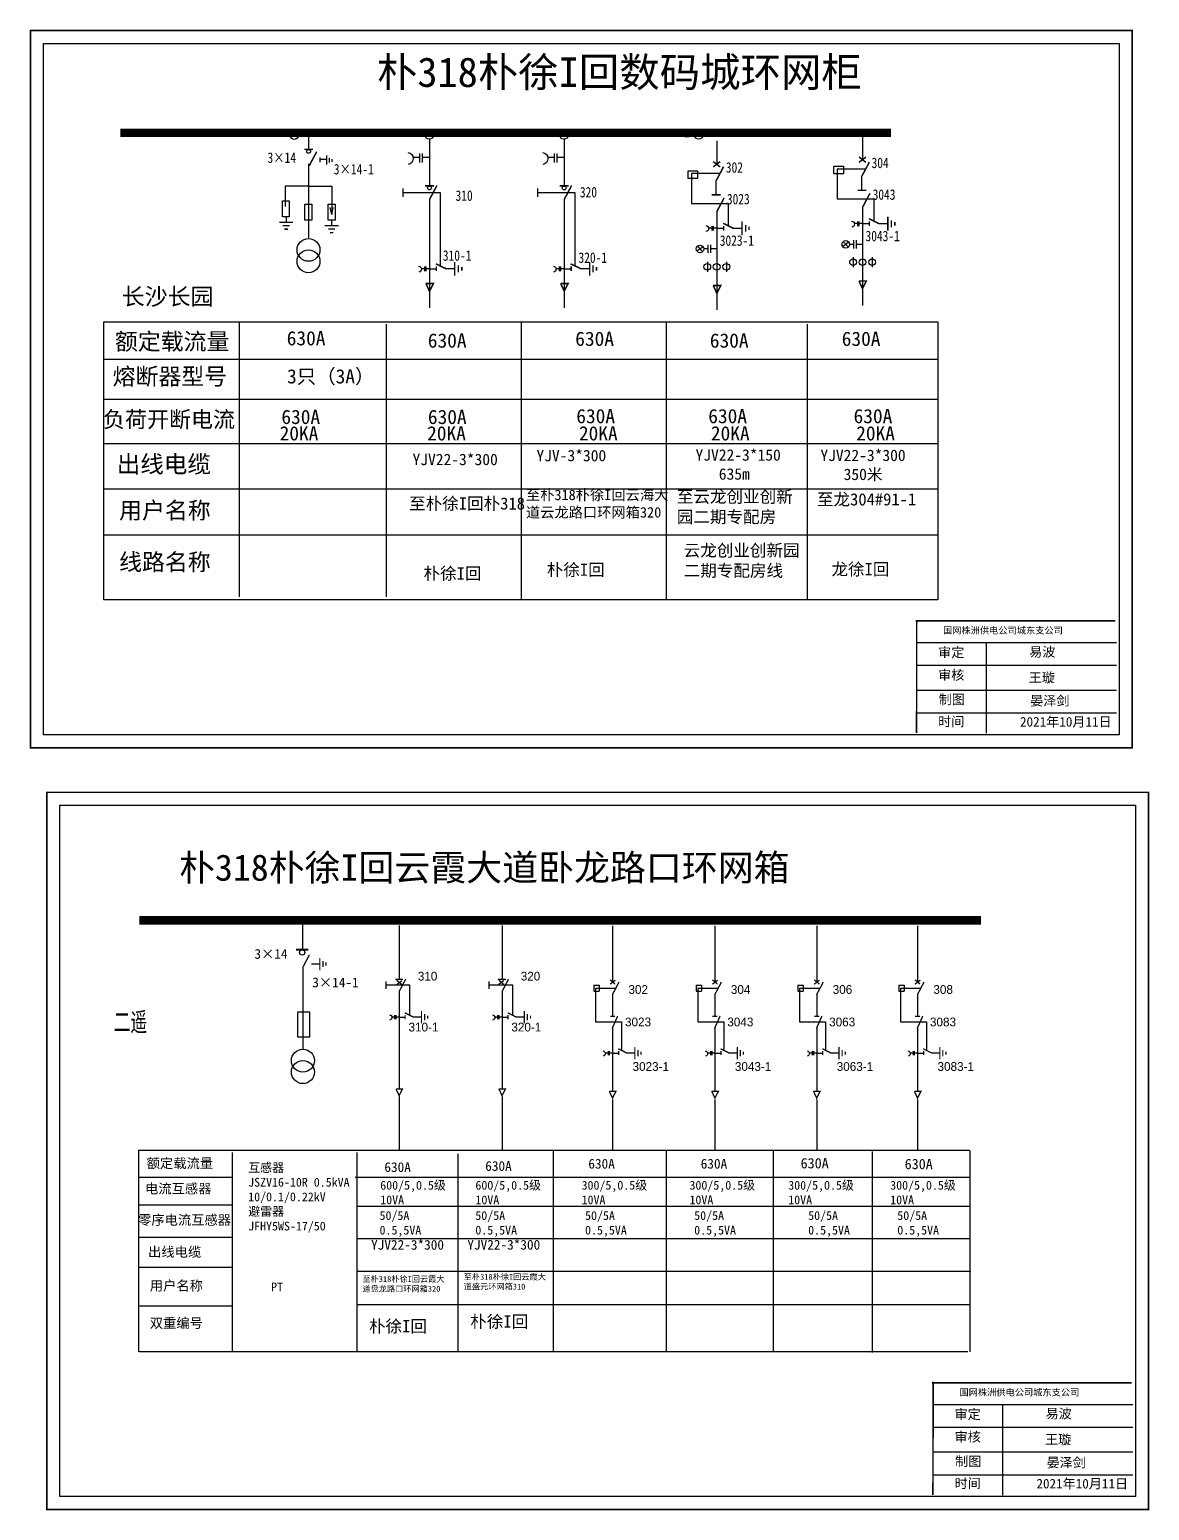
# Model space of a CAD drawing. Extents: x -188 to 201, y -159 to 98.
# Drawn here: x 73 to 200.5, y -158.9 to 9.7 of the extents above; entities that cross this region are included whole.
import ezdxf

# ---------------------------------------------------------------- set-up
doc = ezdxf.new("R2010")
doc.units = 0
doc.header["$LTSCALE"] = 0.774411
doc.linetypes.add('ACAD_ISO02W100', pattern=[15, 12, -3])
doc.linetypes.add('CENTER', pattern=[50.8, 31.75, -6.35, 6.35, -6.35])
doc.layers.get('0').update_dxf_attribs({"linetype": 'CONTINUOUS'})
for name, color, linetype in [('1', 7, 'CONTINUOUS'), ('2', 7, 'CONTINUOUS'), ('3', 7, 'CONTINUOUS')]:
    doc.layers.add(name, color=color, linetype=linetype)
doc.styles.add('HZ', font='simkai_0.ttf')
doc.styles.add('hztxt_txtstyle_0.00_0_0', font='simkai.ttf')
doc.styles.add('hztxt_txtstyle_1.80_0_0', font='', dxfattribs={"height": 1.8, "bigfont": 'hztxt.shx'})
doc.styles.add('hztxt_txtstyle_2.70_0_0', font='simkai.ttf', dxfattribs={"height": 2.7})
doc.styles.get("Standard").update_dxf_attribs({"font": '', "height": 2.5})
doc.styles.add('STYLE1', font='txt.shx', dxfattribs={"height": 2.6})
doc.styles.add('字体', font='', dxfattribs={"height": 2.5})
doc.styles.add('宋体', font='', dxfattribs={"width": 0.65})
doc.styles.add('道路名', font='simhei.ttf', dxfattribs={"width": 0.8})
doc.styles.get('hztxt_txtstyle_1.80_0_0').set_extended_font_data('hztxt')
doc.styles.get('Standard').set_extended_font_data('SimSun')
doc.styles.get('字体').set_extended_font_data('SimSun')
doc.styles.get('宋体').set_extended_font_data('SimSun')

# ---------------------------------------------------------------- blocks, each defined once
blk = doc.blocks.new('JD')
for points in [[(-2, 0.2), (-2, -0.2), (2, 0.2), (2, -0.2)], [(1, -1.2), (1, -0.8), (-1, -1.2), (-1, -0.8)], [(-0.5, -1.8), (-0.5, -2.2), (0.5, -1.8), (0.5, -2.2)]]:
    blk.add_trace(points)

msp = doc.modelspace()

# ---------------------------------------------------------------- linework, layer by layer
at = {"color": 0}
for p, q in [((104.78, -2.27), (104.78, -3.87)), ((118.55, -2.7), (118.55, -8.03)), ((133.89, -2.7), (133.89, -8.03)), ((151.26, -2.92), (151.26, -5.59)), ((167.87, -2.4), (167.87, -5.07)), ((104.77, -8.09), (102.13, -8.09)), ((102.13, -8.09), (102.13, -10.39)), ((118.55, -9.58), (118.55, -12.93)), ((133.89, -9.58), (133.89, -12.93)), ((151.26, -11.02), (151.26, -19.36)), ((167.87, -10.5), (167.87, -18.84)), ((118.55, -12.93), (118.55, -16.28)), ((133.89, -12.93), (133.89, -16.28)), ((151.26, -12.88), (152.05, -12.88)), ((153.07, -12.86), (154.14, -12.86)), ((167.87, -12.36), (168.65, -12.36)), ((169.67, -12.34), (170.74, -12.34)), ((118.55, -16.28), (118.55, -19.13)), ((133.89, -16.28), (133.89, -19.13)), ((118.55, -17.49), (119.33, -17.49)), ((120.35, -17.47), (121.42, -17.47)), ((133.89, -17.49), (134.68, -17.49)), ((135.7, -17.47), (136.77, -17.47)), ((104.1, -91.71), (104.1, -95)), ((115.09, -92.31), (115.09, -98.43)), ((126.81, -92.31), (126.81, -98.43)), ((139.39, -92.35), (139.39, -98.76)), ((151.05, -92.35), (151.05, -98.76)), ((162.65, -92.35), (162.65, -98.76)), ((174.13, -92.35), (174.13, -98.76)), ((104.12, -97.04), (104.12, -106.36)), ((105.1, -96.67), (106.04, -96.67)), ((137.26, -99.11), (137.86, -99.11)), ((137.26, -99.11), (137.26, -99.78)), ((137.86, -99.11), (137.86, -99.78)), ((148.92, -99.11), (149.52, -99.11)), ((148.92, -99.11), (148.92, -99.78)), ((149.52, -99.11), (149.52, -99.78)), ((160.52, -99.11), (161.12, -99.11)), ((160.52, -99.11), (160.52, -99.78)), ((161.12, -99.11), (161.12, -99.78)), ((172, -99.11), (172.6, -99.11)), ((172, -99.11), (172, -99.78)), ((172.6, -99.11), (172.6, -99.78)), ((115.09, -99.79), (115.09, -110.89)), ((126.81, -99.79), (126.81, -110.89)), ((137.26, -99.78), (137.86, -99.78)), ((139.39, -100.13), (139.39, -102.6)), ((148.92, -99.78), (149.52, -99.78)), ((151.05, -100.13), (151.05, -102.6)), ((160.52, -99.78), (161.12, -99.78)), ((162.65, -100.13), (162.65, -102.6)), ((172, -99.78), (172.6, -99.78)), ((174.13, -100.13), (174.13, -102.6)), ((115.09, -102.74), (115.78, -102.74)), ((116.68, -102.72), (117.62, -102.72)), ((126.81, -102.74), (127.5, -102.74)), ((128.4, -102.72), (129.34, -102.72)), ((139.39, -103.84), (139.39, -111.15)), ((151.05, -103.84), (151.05, -111.15)), ((162.65, -103.84), (162.65, -111.15)), ((174.13, -103.84), (174.13, -111.15)), ((139.39, -106.84), (140.09, -106.84)), ((140.99, -106.82), (141.93, -106.82)), ((151.05, -106.84), (151.74, -106.84)), ((152.65, -106.82), (153.59, -106.82)), ((162.65, -106.84), (163.34, -106.84)), ((164.24, -106.82), (165.18, -106.82)), ((174.13, -106.84), (174.82, -106.84)), ((175.72, -106.82), (176.66, -106.82)), ((96.16, -120.99), (85.46, -120.99)), ((96.12, -124.14), (85.42, -124.14)), ((96.12, -127.85), (85.42, -127.85)), ((96.08, -131.24), (85.38, -131.24)), ((96.12, -135.65), (85.42, -135.65))]:
    msp.add_line(p, q, dxfattribs=at)
at = {"color": 0, "linetype": 'CENTER'}
for p, q in [((118.55, -19.15), (118.55, -21.96)), ((133.9, -19.15), (133.9, -21.96)), ((151.27, -19.35), (151.27, -22.19)), ((167.87, -18.83), (167.87, -21.67)), ((115.09, -111.79), (115.09, -117.92)), ((126.81, -111.79), (126.81, -117.92)), ((139.4, -112.13), (139.4, -117.89)), ((151.06, -112.13), (151.06, -117.89)), ((162.65, -112.13), (162.65, -117.89)), ((174.13, -112.13), (174.13, -117.89))]:
    msp.add_line(p, q, dxfattribs=at)
at = {"color": 0, "linetype": 'Continuous'}
for p, q in [((81.47, -23.56), (176.45, -23.56)), ((176.45, -23.56), (176.45, -55.21)), ((113.6, -23.79), (113.6, -54.87)), ((128.98, -23.62), (128.98, -55.2)), ((145.5, -23.62), (145.5, -55.2)), ((161.55, -23.81), (161.55, -55.21)), ((174.04, -60.07), (196.79, -60.07)), ((181.94, -60.16), (181.94, -70.41)), ((174.04, -62.66), (196.79, -62.66)), ((174.04, -65.49), (196.79, -65.49)), ((174.04, -68.08), (196.79, -68.08)), ((85.39, -117.91), (180.06, -117.91)), ((85.44, -140.85), (85.44, -117.91)), ((132.62, -117.95), (132.62, -140.85)), ((145.51, -117.95), (145.51, -140.85)), ((157.71, -117.97), (157.71, -140.86)), ((168.98, -118.05), (168.98, -140.94)), ((180.11, -117.92), (180.11, -140.87)), ((96.07, -118.16), (96.07, -140.85)), ((110.27, -118.16), (110.27, -140.85)), ((121.79, -118.31), (121.79, -140.83)), ((110.1, -120.97), (180.09, -120.97)), ((110.27, -124.27), (180.11, -124.27)), ((110.27, -127.95), (180, -127.95)), ((110.27, -131.68), (180.19, -131.68)), ((110.27, -135.48), (180.09, -135.48)), ((179.85, -140.85), (85.51, -140.85)), ((175.91, -146.85), (198.66, -146.85)), ((183.8, -146.94), (183.8, -157.19)), ((175.91, -149.44), (198.66, -149.44)), ((175.91, -152.27), (198.66, -152.27)), ((175.91, -154.86), (198.66, -154.86))]:
    msp.add_line(p, q, dxfattribs=at)
at = {"linetype": 'Continuous'}
for p, q in [((81.47, -55.21), (81.47, -23.56)), ((96.89, -23.57), (96.89, -54.85)), ((81.47, -27.79), (176.45, -27.79)), ((81.47, -32.34), (176.45, -32.34)), ((81.47, -37.41), (176.45, -37.41)), ((81.47, -42.56), (176.45, -42.56)), ((81.47, -47.79), (176.45, -47.79)), ((176.45, -55.21), (81.47, -55.21))]:
    msp.add_line(p, q, dxfattribs=at)
at = {"color": 0, "linetype": 'ACAD_ISO02W100'}
for p, q in [((139.69, -99.46), (137.45, -99.46)), ((137.45, -99.46), (137.45, -103.27)), ((151.35, -99.46), (149.11, -99.46)), ((149.11, -99.46), (149.11, -103.27)), ((162.95, -99.46), (160.71, -99.46)), ((160.71, -99.46), (160.71, -103.27)), ((174.43, -99.46), (172.19, -99.46)), ((172.19, -99.46), (172.19, -103.27)), ((137.45, -103.27), (140.41, -103.27)), ((140.41, -103.27), (140.41, -106.41)), ((149.11, -103.27), (152.07, -103.27)), ((152.07, -103.27), (152.07, -106.41)), ((160.71, -103.27), (163.66, -103.27)), ((163.66, -103.27), (163.66, -106.41)), ((172.19, -103.27), (175.14, -103.27)), ((175.14, -103.27), (175.14, -106.41))]:
    msp.add_line(p, q, dxfattribs=at)
at = {"color": 0, "linetype": 'Continuous', "const_width": 0.182}
for points in [[(73.1, 9.65), (198.58, 9.65), (198.58, -72.05), (73.1, -72.05)], [(74.97, -77.13), (200.45, -77.13), (200.45, -158.83), (74.97, -158.83)]]:
    msp.add_lwpolyline(points, close=True, dxfattribs=at)
at = {"color": 0, "linetype": 'Continuous'}
for points in [[(74.57, 8.17), (197.1, 8.17), (197.1, -70.58), (74.57, -70.58)], [(76.44, -78.6), (198.97, -78.6), (198.97, -157.35), (76.44, -157.35)]]:
    msp.add_lwpolyline(points, close=True, dxfattribs=at)
at = {"color": 0}
for points, format in [([(83.35, -2.02, 0.95, 0.95, 0), (171.11, -2.01, 0.95, 0.95, 0)], "xyseb"), ([(104.28, -3.89, 0.17, 0.17, 0), (105.28, -3.89, 0.17, 0.17, 0)], "xyseb"), ([(104.85, -5.77, 0.17, 0.17, 0), (105.7, -4.16, 0.17, 0.17, 0)], "xyseb"), ([(116.09, -4.26, -0.877934), (116.11, -5.63)], "xyb"), ([(131.43, -4.26, -0.877934), (131.46, -5.63)], "xyb"), ([(168.26, -4.77, 0.17, 0.17, 0), (167.47, -5.38, 0.17, 0.17, 0)], "xyseb"), ([(167.47, -4.77, 0.17, 0.17, 0), (168.26, -5.38, 0.17, 0.17, 0)], "xyseb"), ([(151.66, -5.29, 0.17, 0.17, 0), (150.87, -5.9, 0.17, 0.17, 0)], "xyseb"), ([(150.87, -5.29, 0.17, 0.17, 0), (151.66, -5.9, 0.17, 0.17, 0)], "xyseb"), ([(151.2, -7.47, 0.17, 0.17, 0), (152.05, -5.86, 0.17, 0.17, 0)], "xyseb"), ([(167.8, -6.95, 0.17, 0.17, 0), (168.65, -5.34, 0.17, 0.17, 0)], "xyseb"), ([(118.05, -8.05, 0.17, 0.17, 0), (119.05, -8.05, 0.17, 0.17, 0)], "xyseb"), ([(118.55, -9.62, 0.17, 0.17, 0), (119.4, -8.01, 0.17, 0.17, 0)], "xyseb"), ([(133.39, -8.05, 0.17, 0.17, 0), (134.39, -8.05, 0.17, 0.17, 0)], "xyseb"), ([(133.89, -9.62, 0.17, 0.17, 0), (134.74, -8.01, 0.17, 0.17, 0)], "xyseb"), ([(150.7, -9.08, 0.17, 0.17, 0), (151.7, -9.08, 0.17, 0.17, 0)], "xyseb"), ([(151.26, -11.02, 0.17, 0.17, 0), (152.11, -9.42, 0.17, 0.17, 0)], "xyseb"), ([(167.3, -8.56, 0.17, 0.17, 0), (168.31, -8.56, 0.17, 0.17, 0)], "xyseb"), ([(167.87, -10.5, 0.17, 0.17, 0), (168.72, -8.9, 0.17, 0.17, 0)], "xyseb"), ([(168.61, -11.8, 0.17, 0.17, 0), (169.74, -12.36, 0.17, 0.17, 0)], "xyseb"), ([(150.03, -12.58, -0.877934), (150.04, -13.27)], "xyb"), ([(152, -12.32, 0.17, 0.17, 0), (153.13, -12.88, 0.17, 0.17, 0)], "xyseb"), ([(152.05, -12.62, 0.17, 0.17, 0), (152.05, -13.14, 0.17, 0.17, 0)], "xyseb"), ([(166.63, -12.06, -0.877934), (166.65, -12.75)], "xyb"), ([(168.65, -12.1, 0.17, 0.17, 0), (168.65, -12.62, 0.17, 0.17, 0)], "xyseb"), ([(119.29, -16.93, 0.17, 0.17, 0), (120.42, -17.49, 0.17, 0.17, 0)], "xyseb"), ([(134.63, -16.93, 0.17, 0.17, 0), (135.77, -17.49, 0.17, 0.17, 0)], "xyseb"), ([(117.31, -17.19, -0.877934), (117.33, -17.88)], "xyb"), ([(119.33, -17.23, 0.17, 0.17, 0), (119.33, -17.75, 0.17, 0.17, 0)], "xyseb"), ([(132.66, -17.19, -0.877934), (132.68, -17.88)], "xyb"), ([(134.68, -17.23, 0.17, 0.17, 0), (134.68, -17.75, 0.17, 0.17, 0)], "xyseb"), ([(118.13, -19.18, 0.17, 0.17, 0), (118.99, -19.18, 0.17, 0.17, 0), (118.55, -20.06, 0.17, 0.17, 0), (118.14, -19.17, 0.17, 0.17, 0)], "xyseb"), ([(133.48, -19.18, 0.17, 0.17, 0), (134.34, -19.18, 0.17, 0.17, 0), (133.9, -20.06, 0.17, 0.17, 0), (133.49, -19.17, 0.17, 0.17, 0)], "xyseb"), ([(150.85, -19.41, 0.17, 0.17, 0), (151.71, -19.41, 0.17, 0.17, 0), (151.27, -20.29, 0.17, 0.17, 0), (150.86, -19.39, 0.17, 0.17, 0)], "xyseb"), ([(167.45, -18.89, 0.17, 0.17, 0), (168.31, -18.89, 0.17, 0.17, 0), (167.87, -19.77, 0.17, 0.17, 0), (167.46, -18.88, 0.17, 0.17, 0)], "xyseb"), ([(114, -102.47, -0.877934), (114.01, -103.08)], "xyb"), ([(125.72, -102.47, -0.877934), (125.73, -103.08)], "xyb"), ([(138.31, -106.58, -0.877934), (138.32, -107.18)], "xyb"), ([(149.96, -106.58, -0.877934), (149.98, -107.18)], "xyb"), ([(161.56, -106.58, -0.877934), (161.57, -107.18)], "xyb"), ([(173.04, -106.58, -0.877934), (173.05, -107.18)], "xyb")]:
    msp.add_lwpolyline(points, format=format, dxfattribs=at)
for points in [[(106.05, -4.81), (106.05, -5.37)], [(106.82, -4.59), (106.82, -5.62)], [(107.14, -4.88), (107.14, -5.39)], [(107.44, -5.02), (107.44, -5.33)], [(117.41, -4.84), (116.69, -4.84)], [(117.41, -4.36), (117.41, -5.4)], [(117.73, -4.36), (117.73, -5.4)], [(118.55, -4.84), (117.73, -4.84)], [(132.76, -4.84), (132.04, -4.84)], [(132.76, -4.36), (132.76, -5.4)], [(133.07, -4.36), (133.07, -5.4)], [(133.89, -4.84), (133.07, -4.84)], [(106.82, -5.06), (106.11, -5.06)], [(115.52, -8.36), (115.52, -9.3)], [(130.87, -8.36), (130.87, -9.3)], [(150.69, -12.87), (150.34, -12.87)], [(150.69, -12.64), (150.69, -13.15)], [(150.85, -12.64), (150.85, -13.15)], [(151.26, -12.87), (150.85, -12.87)], [(167.3, -12.35), (166.94, -12.35)], [(167.3, -12.12), (167.3, -12.63)], [(167.46, -12.12), (167.46, -12.63)], [(167.87, -12.35), (167.46, -12.35)], [(117.98, -17.49), (117.62, -17.49)], [(117.98, -17.25), (117.98, -17.76)], [(118.14, -17.25), (118.14, -17.76)], [(118.55, -17.49), (118.14, -17.49)], [(133.32, -17.49), (132.97, -17.49)], [(133.32, -17.25), (133.32, -17.76)], [(133.48, -17.25), (133.48, -17.76)], [(133.89, -17.49), (133.48, -17.49)], [(113.58, -98.67), (113.58, -99.51)], [(125.3, -98.67), (125.3, -99.51)], [(103.53, -102.2), (103.53, -105), (104.91, -105), (104.91, -102.17), (103.53, -102.17)], [(114.58, -102.73), (114.27, -102.73)], [(114.58, -102.52), (114.58, -102.97)], [(114.72, -102.52), (114.72, -102.97)], [(115.09, -102.73), (114.72, -102.73)], [(126.3, -102.73), (125.99, -102.73)], [(126.3, -102.52), (126.3, -102.97)], [(126.44, -102.52), (126.44, -102.97)], [(126.8, -102.73), (126.44, -102.73)], [(138.89, -106.83), (138.57, -106.83)], [(138.89, -106.62), (138.89, -107.08)], [(139.03, -106.62), (139.03, -107.08)], [(139.39, -106.83), (139.03, -106.83)], [(150.55, -106.83), (150.23, -106.83)], [(150.55, -106.62), (150.55, -107.08)], [(150.69, -106.62), (150.69, -107.08)], [(151.05, -106.83), (150.69, -106.83)], [(162.15, -106.83), (161.83, -106.83)], [(162.15, -106.62), (162.15, -107.08)], [(162.29, -106.62), (162.29, -107.08)], [(162.65, -106.83), (162.29, -106.83)], [(173.62, -106.83), (173.31, -106.83)], [(173.62, -106.62), (173.62, -107.08)], [(173.76, -106.62), (173.76, -107.08)], [(174.13, -106.83), (173.76, -106.83)]]:
    msp.add_lwpolyline(points, dxfattribs=at)
at = {"color": 0, "linetype": 'ACAD_ISO02W100'}
for points in [[(119.81, -17.24), (119.81, -8.83), (115.52, -8.83)], [(135.16, -17.24), (135.16, -8.83), (130.87, -8.83)], [(116.31, -102.5), (116.31, -99.09), (113.58, -99.09)], [(128.03, -102.5), (128.03, -99.09), (125.3, -99.09)]]:
    msp.add_lwpolyline(points, dxfattribs=at)
at = {"color": 0, "linetype": 'Continuous', "const_width": 0.182}
for points in [[(173.92, -57.61), (196.67, -57.61)], [(174.04, -57.49), (174.03, -70.37)], [(175.79, -144.39), (198.54, -144.39)], [(175.91, -144.27), (175.89, -157.15)]]:
    msp.add_lwpolyline(points, dxfattribs=at)
at = {"color": 0}
for points, const_width in [([(85.51, -91.71), (181.36, -91.71)], 0.998), ([(103.35, -95.05), (104.75, -95.05)], 0.238), ([(104.12, -97.07), (104.87, -95.65)], 0.15), ([(114.65, -98.44), (115.53, -98.44)], 0.15), ([(114.81, -99.04), (115.42, -98.58)], 0.15), ([(114.81, -98.54), (115.4, -99.03)], 0.15), ([(115.09, -99.83), (115.84, -98.41)], 0.15), ([(126.36, -98.44), (127.25, -98.44)], 0.15), ([(126.43, -98.52), (127.02, -99.01)], 0.15), ([(126.42, -99.02), (127.03, -98.56)], 0.15), ([(126.81, -99.83), (127.55, -98.41)], 0.15), ([(139.11, -98.99), (139.72, -98.53)], 0.15), ([(139.11, -98.49), (139.7, -98.98)], 0.15), ([(139.39, -100.16), (140.14, -98.74)], 0.15), ([(150.77, -98.99), (151.38, -98.53)], 0.15), ([(150.77, -98.49), (151.36, -98.98)], 0.15), ([(151.05, -100.16), (151.8, -98.74)], 0.15), ([(162.36, -98.99), (162.97, -98.53)], 0.15), ([(162.37, -98.49), (162.96, -98.98)], 0.15), ([(162.65, -100.16), (163.4, -98.74)], 0.15), ([(173.85, -98.49), (174.43, -98.98)], 0.15), ([(173.84, -98.99), (174.45, -98.53)], 0.15), ([(174.13, -100.16), (174.88, -98.74)], 0.15), ([(115.74, -102.24), (116.74, -102.74)], 0.15), ([(115.78, -102.51), (115.78, -102.97)], 0.15), ([(127.46, -102.24), (128.46, -102.74)], 0.15), ([(127.5, -102.51), (127.5, -102.97)], 0.15), ([(139.13, -102.64), (139.68, -102.64)], 0.15), ([(139.36, -104.02), (139.99, -102.61)], 0.15), ([(150.78, -102.64), (151.34, -102.64)], 0.15), ([(151.02, -104.02), (151.65, -102.61)], 0.15), ([(162.38, -102.64), (162.94, -102.64)], 0.15), ([(162.62, -104.02), (163.25, -102.61)], 0.15), ([(173.86, -102.64), (174.41, -102.64)], 0.15), ([(174.1, -104.02), (174.73, -102.61)], 0.15), ([(140.05, -106.34), (141.05, -106.84)], 0.15), ([(140.09, -106.61), (140.09, -107.07)], 0.15), ([(151.7, -106.34), (152.7, -106.84)], 0.15), ([(151.74, -106.61), (151.74, -107.07)], 0.15), ([(163.3, -106.34), (164.3, -106.84)], 0.15), ([(163.34, -106.61), (163.34, -107.07)], 0.15), ([(174.78, -106.34), (175.78, -106.84)], 0.15), ([(174.82, -106.61), (174.82, -107.07)], 0.15), ([(114.72, -110.91), (115.48, -110.91), (115.09, -111.68), (114.73, -110.9)], 0.15), ([(126.44, -110.91), (127.2, -110.91), (126.81, -111.68), (126.45, -110.9)], 0.15), ([(139.03, -111.19), (139.79, -111.19), (139.4, -111.96), (139.03, -111.18)], 0.15), ([(150.68, -111.19), (151.45, -111.19), (151.06, -111.96), (150.69, -111.18)], 0.15), ([(162.28, -111.19), (163.04, -111.19), (162.65, -111.96), (162.29, -111.18)], 0.15), ([(173.76, -111.19), (174.52, -111.19), (174.13, -111.96), (173.77, -111.18)], 0.15)]:
    msp.add_lwpolyline(points, dxfattribs=dict(at, const_width=const_width))
for centre, radius in [((147.85, -2.02), 0.473), ((103.16, -2.29), 0.473), ((118.52, -2.28), 0.473), ((133.86, -2.28), 0.473), ((149.21, -2.28), 0.473), ((104.78, -4.13), 0.217), ((118.55, -8.29), 0.217), ((133.89, -8.29), 0.217), ((104.05, -95.38), 0.305)]:
    msp.add_circle(centre, radius, dxfattribs=at)
for points in [[(170.67, -13.16), (170.83, -13.16), (170.67, -11.58), (170.83, -11.58)], [(101.44, -12.12), (101.44, -12.28), (103.02, -12.12), (103.02, -12.28)], [(102.62, -12.67), (102.62, -12.51), (101.83, -12.67), (101.83, -12.51)], [(102.03, -12.91), (102.03, -13.07), (102.43, -12.91), (102.43, -13.07)], [(106.61, -12.51), (106.61, -12.66), (108.19, -12.51), (108.19, -12.66)], [(107.8, -13.06), (107.8, -12.9), (107.01, -13.06), (107.01, -12.9)], [(107.2, -13.3), (107.2, -13.46), (107.6, -13.3), (107.6, -13.46)], [(154.07, -13.68), (154.23, -13.68), (154.07, -12.1), (154.23, -12.1)], [(154.63, -12.5), (154.47, -12.5), (154.63, -13.29), (154.47, -13.29)], [(154.86, -13.09), (155.02, -13.09), (154.86, -12.69), (155.02, -12.69)], [(171.23, -11.98), (171.07, -11.98), (171.23, -12.77), (171.07, -12.77)], [(171.47, -12.57), (171.63, -12.57), (171.47, -12.17), (171.63, -12.17)], [(121.35, -18.29), (121.51, -18.29), (121.35, -16.71), (121.51, -16.71)], [(136.7, -18.29), (136.86, -18.29), (136.7, -16.71), (136.86, -16.71)], [(121.91, -17.11), (121.75, -17.11), (121.91, -17.9), (121.75, -17.9)], [(122.15, -17.7), (122.31, -17.7), (122.15, -17.3), (122.31, -17.3)], [(137.26, -17.11), (137.1, -17.11), (137.26, -17.9), (137.1, -17.9)], [(137.49, -17.7), (137.65, -17.7), (137.49, -17.3), (137.65, -17.3)]]:
    msp.add_trace(points, dxfattribs=at)
at = {"layer": '1', "color": 0}
for p, q in [((104.77, -5.54), (104.77, -13.97)), ((148.4, -6.66), (148.4, -10.07)), ((151.63, -6.66), (148.4, -6.66)), ((165, -6.14), (165, -9.55)), ((168.23, -6.14), (165, -6.14)), ((104.77, -8.09), (107.41, -8.09)), ((107.41, -8.09), (107.41, -11.31)), ((151.2, -9.08), (151.2, -7.47)), ((167.8, -8.56), (167.8, -6.95)), ((148.4, -10.07), (152.55, -10.07)), ((152.55, -10.07), (152.55, -12.55)), ((165, -9.55), (169.15, -9.55)), ((169.15, -9.55), (169.15, -12.03)), ((102.23, -11.57), (102.23, -12.12)), ((107.41, -11.31), (107.24, -10.53)), ((107.41, -11.31), (107.58, -10.53)), ((107.4, -11.96), (107.4, -12.51)), ((149.72, -15), (149.01, -15.48)), ((149.66, -15.54), (149.07, -14.92)), ((150.26, -14.77), (150.26, -15.7)), ((150.56, -14.77), (150.56, -15.7)), ((166.32, -14.48), (165.61, -14.96)), ((166.27, -15.02), (165.67, -14.4)), ((166.86, -14.72), (166.39, -14.72)), ((166.86, -14.25), (166.86, -15.18)), ((167.16, -14.25), (167.16, -15.18)), ((167.87, -14.72), (167.16, -14.72)), ((150.26, -15.24), (149.79, -15.24)), ((150.2, -16.69), (150.2, -17.85)), ((151.26, -15.24), (150.56, -15.24)), ((152.38, -16.69), (152.38, -17.85)), ((166.8, -16.18), (166.8, -17.33)), ((168.98, -16.18), (168.98, -17.33))]:
    msp.add_line(p, q, dxfattribs=at)
for points in [[(148.02, -6.34), (149.09, -6.34), (149.09, -7.22), (148.02, -7.22)], [(164.62, -5.82), (165.69, -5.82), (165.69, -6.7), (164.62, -6.7)]]:
    msp.add_lwpolyline(points, close=True, dxfattribs=at)
for centre, radius in [((104.77, -15.35), 1.3), ((149.36, -15.24), 0.428), ((165.96, -14.72), 0.428), ((104.77, -16.65), 1.3), ((166.79, -16.75), 0.383), ((167.87, -16.75), 0.383), ((168.97, -16.75), 0.383), ((150.19, -17.27), 0.383), ((151.26, -17.27), 0.383), ((152.36, -17.27), 0.383)]:
    msp.add_circle(centre, radius, dxfattribs=at)
at = {"layer": '2', "color": 0}
for points in [[(101.81, -9.77), (102.58, -9.77), (102.58, -11.59), (101.81, -11.59)], [(104.37, -10.15), (105.15, -10.15), (105.15, -11.96), (104.37, -11.96)], [(107.02, -10.15), (107.79, -10.15), (107.79, -11.96), (107.02, -11.96)]]:
    msp.add_lwpolyline(points, close=True, dxfattribs=at)
for centre in [(104.13, -107.69), (104.13, -109)]:
    msp.add_circle(centre, 1.31, dxfattribs=at)

# ---------------------------------------------------------------- block references
at = {"color": 0, "xscale": 0.3494655254594932, "yscale": 0.3494655254594932, "zscale": 0.3494655254595134, "rotation": 90}
for p in [(106.06, -96.69), (117.64, -102.74), (129.35, -102.74), (141.94, -106.85), (153.6, -106.85), (165.2, -106.85), (176.67, -106.85)]:
    msp.add_blockref('JD', p, dxfattribs=at)

# ---------------------------------------------------------------- texts
at = {"color": 0, "linetype": 'Continuous', "style": '道路名', "width": 0.8}
for s, p in [('3×14', (100.1, -5.44)), ('304', (168.9, -6.03)), ('3×14-1', (107.65, -6.75)), ('302', (152.3, -6.55)), ('320', (135.68, -9.37)), ('310', (121.52, -9.76)), ('3023', (152.42, -10.16)), ('3043', (169.02, -9.64)), ('3043-1', (168.21, -14.36)), ('3023-1', (151.61, -14.88)), ('310-1', (120.07, -16.59)), ('320-1', (135.52, -16.83))]:
    msp.add_text(s, height=1.195, dxfattribs=at).set_placement(p)
at = {"color": 0, "linetype": 'Continuous', "style": 'hztxt_txtstyle_2.70_0_0'}
for s, p in [('3×14', (98.61, -96.09)), ('3×14-1', (105.2, -99.34))]:
    msp.add_text(s, height=1.109, dxfattribs=at).set_placement(p)
at = {"color": 0, "style": 'hztxt_txtstyle_1.80_0_0'}
for s, p in [('310', (117.22, -98.57)), ('320', (128.94, -98.57)), ('302', (141.21, -100.09)), ('304', (152.87, -100.09)), ('306', (164.47, -100.09)), ('308', (175.94, -100.09)), ('3023', (140.82, -103.79)), ('3043', (152.47, -103.79)), ('3063', (164.07, -103.79)), ('3083', (175.55, -103.79)), ('310-1', (116.16, -104.37)), ('320-1', (127.87, -104.37)), ('3023-1', (141.68, -108.86)), ('3043-1', (153.33, -108.86)), ('3063-1', (164.93, -108.86)), ('3083-1', (176.41, -108.86))]:
    msp.add_text(s, height=0.998, dxfattribs=at).set_placement(p)
at = {"color": 0, "insert": (112.56, 6.59), "char_height": 3.3757, "width": 488.7924, "attachment_point": 1}
msp.add_mtext('{\\fSimSun|b0|i0|c134|p54;朴318朴徐I回数码城环网柜}', dxfattribs=at)
at = {"linetype": 'Continuous', "attachment_point": 1}
for s, insert, char_height, width, style in [('{\\fSimSun|b0|i0|c134|p2;长沙长园}', (83.51, -19.7), 1.9131, 13.0424, 'HZ'), ('{\\fSimSun|b0|i0|c134|p2;额定载流量}', (82.72, -24.82), 1.9131, 14.7307, 'HZ'), ('{\\fSimSun|b0|i0|c134|p2;630A}', (102.29, -24.6), 1.622, 13.0424, 'STYLE1'), ('{\\fSimSun|b0|i0|c134|p2;630A}', (118.36, -24.86), 1.622, 13.0424, 'STYLE1'), ('{\\fSimSun|b0|i0|c134|p2;630A}', (135.15, -24.66), 1.622, 13.0424, 'STYLE1'), ('{\\fSimSun|b0|i0|c134|p2;630A}', (150.48, -24.86), 1.622, 13.0424, 'STYLE1'), ('{\\fSimSun|b0|i0|c134|p2;630A}', (165.5, -24.66), 1.622, 13.0424, 'STYLE1'), ('{\\fSimSun|b0|i0|c134|p2;熔断器型号}', (82.46, -28.8), 1.9131, 15.2787, 'HZ'), ('{\\fSimSun|b0|i0|c134|p2;3只（3A）}', (102.33, -28.94), 1.622, 13.0424, 'STYLE1'), ('{\\fSimSun|b0|i0|c134|p2;\\H0.96x;负荷开断电流}', (81.37, -33.73), 1.9131, 17.4937, 'HZ'), ('{\\fSimSun|b0|i0|c134|p2;630A}', (101.68, -33.56), 1.622, 13.0424, 'STYLE1'), ('{\\fSimSun|b0|i0|c134|p2;630A}', (118.37, -33.56), 1.622, 13.0424, 'STYLE1'), ('{\\fSimSun|b0|i0|c134|p2;630A}', (135.27, -33.47), 1.622, 13.0424, 'STYLE1'), ('{\\fSimSun|b0|i0|c134|p2;630A}', (150.3, -33.47), 1.622, 13.0424, 'STYLE1'), ('{\\fSimSun|b0|i0|c134|p2;630A}', (166.85, -33.47), 1.622, 13.0424, 'STYLE1'), ('{\\fSimSun|b0|i0|c134|p2;20KA}', (101.48, -35.43), 1.622, 13.0424, 'STYLE1'), ('{\\fSimSun|b0|i0|c134|p2;20KA}', (118.28, -35.43), 1.622, 13.0424, 'STYLE1'), ('{\\fSimSun|b0|i0|c134|p2;20KA}', (135.57, -35.43), 1.622, 13.0424, 'STYLE1'), ('{\\fSimSun|b0|i0|c134|p2;20KA}', (150.6, -35.43), 1.622, 13.0424, 'STYLE1'), ('{\\fSimSun|b0|i0|c134|p2;20KA}', (167.15, -35.43), 1.622, 13.0424, 'STYLE1'), ('{\\fSimSun|b0|i0|c134|p2;出线电缆}', (82.93, -38.76), 1.9659, 13.4019, 'HZ'), ('{\\fSimSun|b0|i0|c134|p2;YJV22-3*300}', (116.62, -38.57), 1.2976, 10.4339, 'STYLE1'), ('{\\fSimSun|b0|i0|c134|p2;YJV-3*300}', (130.73, -38.13), 1.2976, 10.4339, 'STYLE1'), ('{\\fSimSun|b0|i0|c134|p2;YJV22-3*150\\P   635m}', (148.85, -38.06), 1.2976, 10.4339, 'STYLE1'), ('{\\fSimSun|b0|i0|c134|p2;YJV22-3*300\\P   350米}', (163.07, -38.1), 1.2976, 10.4339, 'STYLE1'), ('{\\fSimSun|b0|i0|c134|p2;用户名称}', (83.2, -44.06), 1.9131, 13.0424, 'HZ'), ('{\\fSimSun|b0|i0|c134|p2;至\\fSimSun|b0|i0|c134|p6;朴徐I回朴318}', (116.23, -43.54), 1.3829, 13.4723, 'STYLE1'), ('{\\fSimSun|b0|i0|c134|p2;至\\C0;朴318朴徐I回云海大道云龙路口环网箱\\fSimSun|b0|i0|c134|p6;\\C256;320}', (129.53, -42.66), 1.1904, 17.6284, 'STYLE1'), ('{\\fSimSun|b0|i0|c134|p2;至\\fSimSun|b0|i0|c134|p6;云龙创业创新\\P园二期专配房}', (146.72, -42.76), 1.3829, 15.6854, 'STYLE1'), ('{\\fSimSun|b0|i0|c134|p2;至\\fSimSun|b0|i0|c134|p6;龙304#91-1}', (162.68, -43.07), 1.3829, 13.4723, 'STYLE1'), ('{\\fSimSun|b0|i0|c134|p6;云龙创业创新园二期专配房线}', (147.5, -48.88), 1.3829, 13.7929, 'STYLE1'), ('{\\fSimSun|b0|i0|c134|p2;线路名称}', (83.2, -49.94), 1.9131, 13.0424, 'HZ'), ('{\\fSimSun|b0|i0|c134|p6;朴徐I回}', (117.87, -51.51), 1.3829, 12.2167, 'STYLE1'), ('{\\fSimSun|b0|i0|c134|p6;朴徐I回}', (131.91, -51.09), 1.3829, 12.2167, 'STYLE1'), ('{\\fSimSun|b0|i0|c134|p6;龙徐I回}', (164.33, -51.03), 1.3829, 12.2167, 'STYLE1'), ('{\\fSimSun|b0|i0|c134|p6;朴徐I回}', (123.19, -136.72), 1.3829, 12.2167, 'STYLE1'), ('{\\fSimSun|b0|i0|c134|p6;朴徐I回}', (111.66, -137.25), 1.3829, 12.2167, 'STYLE1')]:
    msp.add_mtext(s, dxfattribs=dict(at, insert=insert, char_height=char_height, width=width, style=style))
at = {"color": 7, "linetype": 'Continuous', "true_color": 0xffffff, "char_height": 0.75, "width": 82.0179, "attachment_point": 1, "style": '字体'}
for insert in [(177.04, -58.32), (178.91, -145.1)]:
    msp.add_mtext('国网株洲供电公司城东支公司', dxfattribs=dict(at, insert=insert))
at = {"color": 0, "linetype": 'Continuous', "attachment_point": 1}
for s, insert, char_height, width, style in [('\\f\uffbfﾬￌﾣﾤ_GB2312|b0|i0|c134|p49;审定', (176.48, -60.64), 1.0944, 8.5588, '字体'), ('易波', (186.85, -60.58), 1.094, 8.5588, '字体'), ('\\f\uffbfﾬￌﾣﾤ_GB2312|b0|i0|c134|p49;审核', (176.48, -63.22), 1.0944, 8.5588, '字体'), ('王璇', (186.8, -63.51), 1.094, 8.5588, '字体'), ('\\f\uffbfﾬￌﾣﾤ_GB2312|b0|i0|c134|p49;制图', (176.54, -66), 1.0944, 8.5588, '字体'), ('晏泽剑', (186.96, -66.15), 1.094, 8.5588, '字体'), ('\\f\uffbfﾬￌﾣﾤ_GB2312|b0|i0|c134|p49;时间', (176.48, -68.51), 1.0944, 8.5588, '字体'), ('2021年10月11日', (185.81, -68.55), 1.0944, 16.0081, '字体'), ('朴318朴徐I回云霞大道卧龙路口环网箱', (90.02, -84.2), 3, 90.5642, '字体'), ('{\\fSimSun|b0|i0|c134|p2;额定载流量}', (86.34, -118.82), 1.1094, 17.8852, 'hztxt_txtstyle_2.70_0_0'), ('\\A1;{\\fSimSun|b0|i0|c134|p2;互感器\\PJSZV16-10R 0.5kVA\\P10/0.1/0.22kV\\P避雷器\\PJFHY5WS-17/50}', (97.9, -119.38), 0.9985, 18.4113, 'hztxt_txtstyle_2.70_0_0'), ('{\\fSimSun|b0|i0|c134|p2;630A}', (113.41, -119.27), 1.1094, 17.8852, 'hztxt_txtstyle_2.70_0_0'), ('{\\fSimSun|b0|i0|c134|p2;630A}', (124.9, -119.14), 1.1094, 17.8852, 'hztxt_txtstyle_2.70_0_0'), ('{\\fSimSun|b0|i0|c134|p2;630A}', (136.64, -118.88), 1.1094, 17.8852, 'hztxt_txtstyle_2.70_0_0'), ('{\\fSimSun|b0|i0|c134|p2;630A}', (149.44, -118.88), 1.1094, 17.8852, 'hztxt_txtstyle_2.70_0_0'), ('{\\fSimSun|b0|i0|c134|p2;630A}', (160.82, -118.79), 1.1757, 9.454, 'hztxt_txtstyle_0.00_0_0'), ('{\\fSimSun|b0|i0|c134|p2;630A}', (172.67, -118.88), 1.1757, 9.454, 'hztxt_txtstyle_0.00_0_0'), ('\\A1;{\\fSimSun|b0|i0|c134|p2;600/5,0.5级\\P10VA}', (112.94, -121.39), 0.9985, 18.4113, 'hztxt_txtstyle_2.70_0_0'), ('\\A1;{\\fSimSun|b0|i0|c134|p2;600/5,0.5级\\P10VA}', (123.78, -121.39), 0.9985, 18.4113, 'hztxt_txtstyle_2.70_0_0'), ('\\A1;{\\fSimSun|b0|i0|c134|p2;300/5,0.5级\\P10VA}', (135.87, -121.39), 0.9985, 18.4113, 'hztxt_txtstyle_2.70_0_0'), ('\\A1;{\\fSimSun|b0|i0|c134|p2;300/5,0.5级\\P10VA}', (148.16, -121.39), 0.9985, 18.4113, 'hztxt_txtstyle_2.70_0_0'), ('\\A1;{\\fSimSun|b0|i0|c134|p2;300/5,0.5级\\P10VA}', (159.41, -121.39), 0.9985, 18.4113, 'hztxt_txtstyle_2.70_0_0'), ('\\A1;{\\fSimSun|b0|i0|c134|p2;300/5,0.5级\\P10VA}', (171.02, -121.39), 0.9985, 18.4113, 'hztxt_txtstyle_2.70_0_0'), ('{\\fSimSun|b0|i0|c134|p2;电流互感器}', (86.15, -121.71), 1.1094, 17.8852, 'hztxt_txtstyle_2.70_0_0'), ('{\\fSimSun|b0|i0|c134|p2;50/5A\\P0.5,5VA}', (112.86, -124.84), 0.9985, 17.8852, 'hztxt_txtstyle_2.70_0_0'), ('{\\fSimSun|b0|i0|c134|p2;50/5A\\P0.5,5VA}', (123.77, -124.84), 0.9985, 17.8852, 'hztxt_txtstyle_2.70_0_0'), ('{\\fSimSun|b0|i0|c134|p2;50/5A\\P0.5,5VA}', (136.27, -124.84), 0.9985, 17.8852, 'hztxt_txtstyle_2.70_0_0'), ('{\\fSimSun|b0|i0|c134|p2;50/5A\\P0.5,5VA}', (148.7, -124.84), 0.9985, 17.8852, 'hztxt_txtstyle_2.70_0_0'), ('{\\fSimSun|b0|i0|c134|p2;50/5A\\P0.5,5VA}', (161.68, -124.84), 0.9985, 17.8852, 'hztxt_txtstyle_2.70_0_0'), ('{\\fSimSun|b0|i0|c134|p2;50/5A\\P0.5,5VA}', (171.83, -124.84), 0.9985, 17.8852, 'hztxt_txtstyle_2.70_0_0'), ('{\\fSimSun|b0|i0|c134|p2;零序电流互感器}', (85.36, -125.28), 1.1094, 17.8852, 'hztxt_txtstyle_2.70_0_0'), ('{\\fSimSun|b0|i0|c134|p2;YJV22-3*300}', (111.9, -128.12), 1.1094, 17.8852, 'hztxt_txtstyle_2.70_0_0'), ('{\\fSimSun|b0|i0|c134|p2;YJV22-3*300}', (122.86, -128.11), 1.1094, 17.8852, 'hztxt_txtstyle_2.70_0_0'), ('{\\fSimSun|b0|i0|c134|p2;出线电缆}', (86.5, -128.92), 1.1094, 17.8852, 'hztxt_txtstyle_2.70_0_0'), ('{\\fSimSun|b0|i0|c134|p2;用户名称}', (86.69, -132.77), 1.1094, 17.8852, 'hztxt_txtstyle_2.70_0_0'), ('{\\fSimSun|b0|i0|c134|p2;PT}', (100.51, -132.97), 1.0024, 7.7986, 'hztxt_txtstyle_0.00_0_0'), ('{\\fSimSun|b0|i0|c134|p2;至朴318朴徐I回云霞大道盘龙路口环网箱320}', (110.91, -132.24), 0.6656, 10.0352, 'hztxt_txtstyle_2.70_0_0'), ('{\\fSimSun|b0|i0|c134|p2;至朴318朴徐I回云霞大道盛元环网箱310}', (122.45, -131.99), 0.6656, 10.0352, 'hztxt_txtstyle_2.70_0_0'), ('{\\fSimSun|b0|i0|c134|p2;双重编号}', (86.69, -137.03), 1.1094, 17.8852, 'hztxt_txtstyle_2.70_0_0'), ('\\f\uffbfﾬￌﾣﾤ_GB2312|b0|i0|c134|p49;审定', (178.35, -147.42), 1.0944, 8.5588, '字体'), ('易波', (188.72, -147.35), 1.094, 8.5588, '字体'), ('\\f\uffbfﾬￌﾣﾤ_GB2312|b0|i0|c134|p49;审核', (178.35, -150), 1.0944, 8.5588, '字体'), ('王璇', (188.66, -150.29), 1.094, 8.5588, '字体'), ('\\f\uffbfﾬￌﾣﾤ_GB2312|b0|i0|c134|p49;制图', (178.41, -152.78), 1.0944, 8.5588, '字体'), ('晏泽剑', (188.83, -152.92), 1.094, 8.5588, '字体'), ('\\f\uffbfﾬￌﾣﾤ_GB2312|b0|i0|c134|p49;时间', (178.35, -155.29), 1.0944, 8.5588, '字体'), ('2021年10月11日', (187.68, -155.33), 1.0944, 16.0081, '字体')]:
    msp.add_mtext(s, dxfattribs=dict(at, insert=insert, char_height=char_height, width=width, style=style))
at = {"layer": '3', "color": 0, "style": '宋体', "width": 0.65}
msp.add_text('二遥', height=2.143, dxfattribs=at).set_placement((82.59, -104.36, -0.03))

doc.saveas('drawing.dxf')
